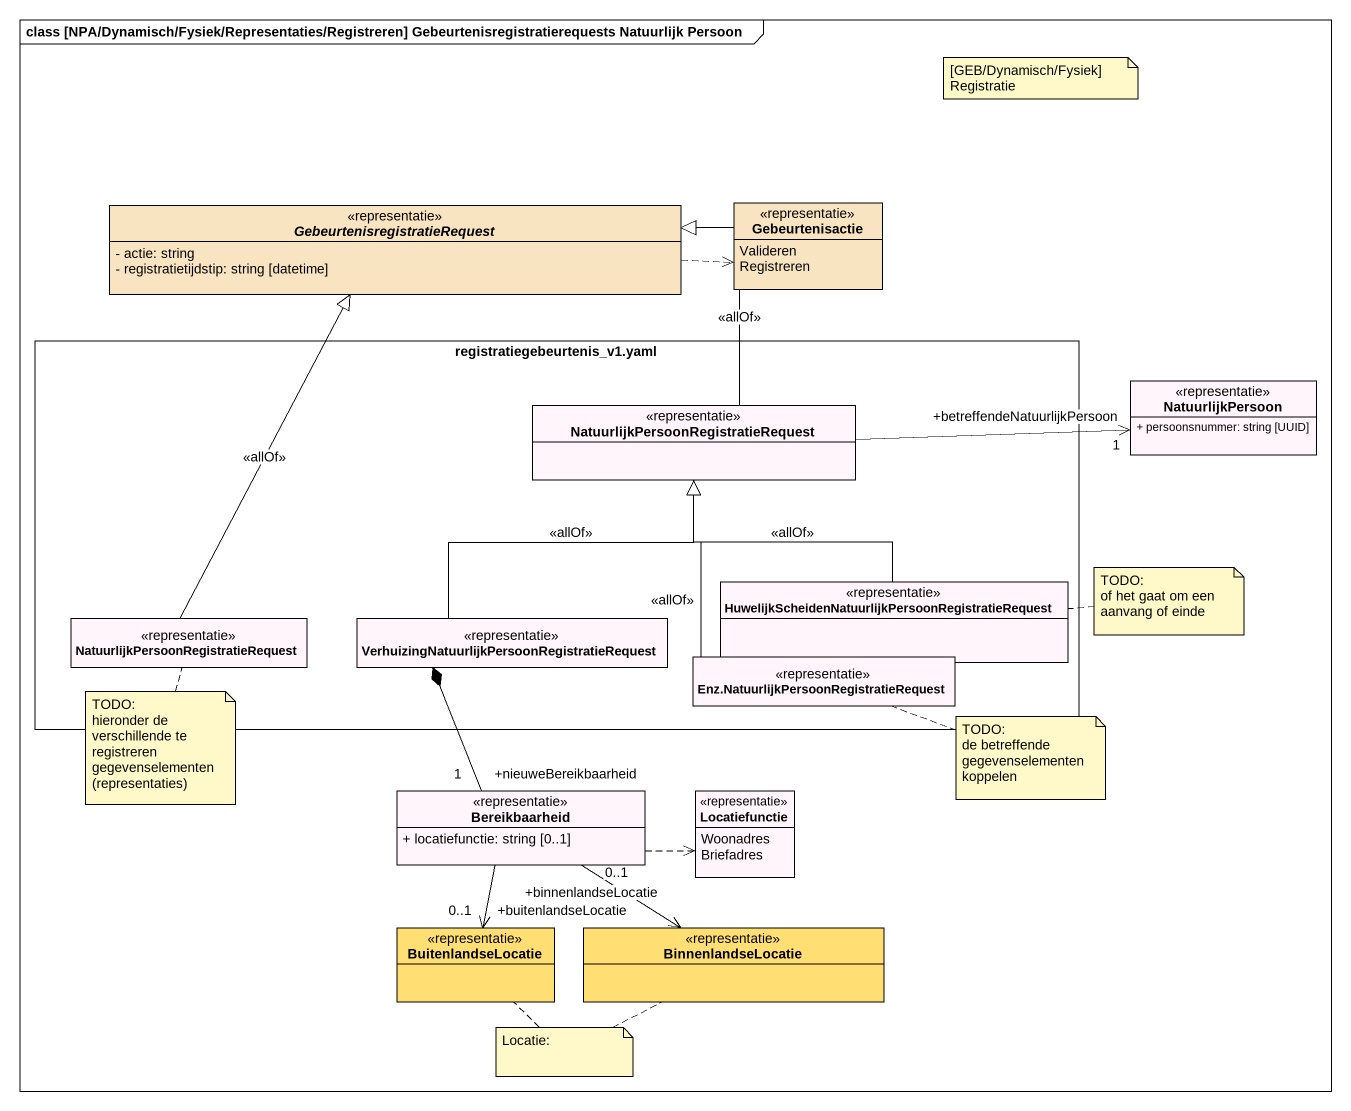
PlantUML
@startuml
mainframe class [NPA/Dynamisch/Fysiek/Representaties/Registreren] Gebeurtenisregistratierequests Natuurlijk Persoon
hide circle
hide empty members
skinparam classAttributeIconSize 0
abstract class "GebeurtenisregistratieRequest" as GebeurtenisregistratieReques <<representatie>> #F8E4C0 {
  - actie: string
  - registratietijdstip: string [datetime]
}
enum Gebeurtenisactie <<representatie>> #F8E4C0 {
  Valideren
  Registreren
}
rectangle "registratiegebeurtenis_v1.yaml" as registratiegebeurtenis_v1 {
  class "NatuurlijkPersoonRegistratieRequest" as NatuurlijkPersoonRegistratie <<representatie>> #FFF5FA
  class "NatuurlijkPersoonRegistratieRequest" as NatuurlijkPersoonRegistratie_2 <<representatie>> #FFF5FA
  class "VerhuizingNatuurlijkPersoonRegistratieRequest" as VerhuizingNatuurlijkPersoonR <<representatie>> #FFF5FA
  class "HuwelijkScheidenNatuurlijkPersoonRegistratieRequest" as HuwelijkScheidenNatuurlijkPe <<representatie>> #FFF5FA
  class "Enz.NatuurlijkPersoonRegistratieRequest" as Enz_NatuurlijkPersoonRegistr <<representatie>> #FFF5FA
}
class NatuurlijkPersoon <<representatie>> #FFF5FA {
  + persoonsnummer: string [UUID]
}
class Bereikbaarheid <<representatie>> #FFF5FA {
  + locatiefunctie: string [0..1]
}
enum Locatiefunctie <<representatie>> #FFF5FA {
  Woonadres
  Briefadres
}
class BuitenlandseLocatie <<representatie>> #FFDE73
class BinnenlandseLocatie <<representatie>> #FFDE73
GebeurtenisregistratieReques .right.> Gebeurtenisactie
NatuurlijkPersoonRegistratie -up-|> GebeurtenisregistratieReques : <<allOf>>
NatuurlijkPersoonRegistratie -right-> "+betreffendeNatuurlijkPersoon\n1" NatuurlijkPersoon
NatuurlijkPersoonRegistratie_2 -up-|> GebeurtenisregistratieReques : <<allOf>>
VerhuizingNatuurlijkPersoonR -up-|> NatuurlijkPersoonRegistratie : <<allOf>>
HuwelijkScheidenNatuurlijkPe -up-|> NatuurlijkPersoonRegistratie : <<allOf>>
Enz_NatuurlijkPersoonRegistr -up-|> NatuurlijkPersoonRegistratie : <<allOf>>
Bereikbaarheid "+nieuweBereikbaarheid\n1" -up-* VerhuizingNatuurlijkPersoonR
Bereikbaarheid .right.> Locatiefunctie
Bereikbaarheid --> "+buitenlandseLocatie\n0..1" BuitenlandseLocatie
Bereikbaarheid --> "+binnenlandseLocatie\n0..1" BinnenlandseLocatie
note as N1
  [GEB/Dynamisch/Fysiek] Registratie
end note
note right of HuwelijkScheidenNatuurlijkPe
  TODO:
  of het gaat om een aanvang of einde
end note
note bottom of NatuurlijkPersoonRegistratie_2
  TODO:
  hieronder de verschillende te registreren gegevenselementen (representaties)
end note
note right of Enz_NatuurlijkPersoonRegistr
  TODO:
  de betreffende gegevenselementen koppelen
end note
note as N5
  Locatie:
end note
N5 .. BinnenlandseLocatie
N5 .. BuitenlandseLocatie
@enduml
